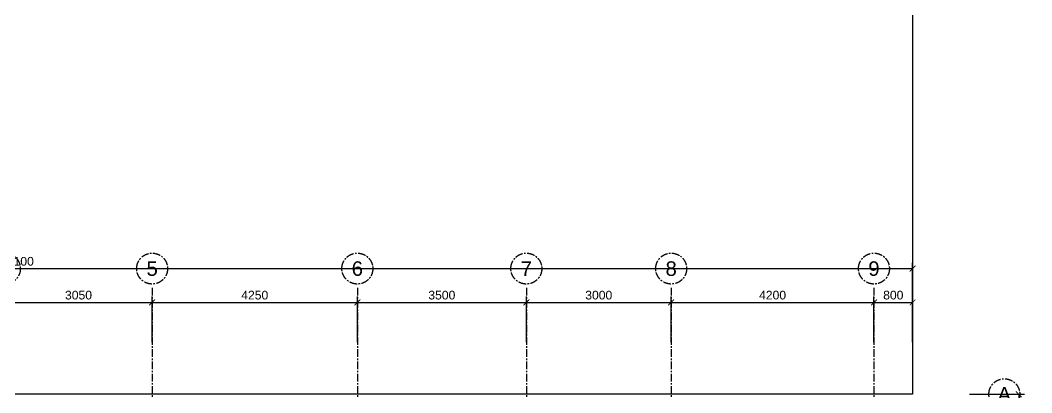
# Model space of a CAD drawing. Header units: millimetres. Extents: x -2320 to 44593, y -183000 to 30400.
# Drawn here: x 18618 to 39568, y 30 to 7740 of the extents above; entities that cross this region are included whole.
import ezdxf
from ezdxf.enums import TextEntityAlignment as Align

# ---------------------------------------------------------------- set-up
doc = ezdxf.new("R2010")
doc.units = ezdxf.units.MM
doc.header["$LTSCALE"] = 50
doc.linetypes.add('CENTER', pattern=[5.08, 3.175, -0.635, 0.635, -0.635])
for name, color, linetype in [('A-BLDG', 8, 'Continuous'), ('A-DIMS', 1, 'Continuous'), ('S-GRID', 8, 'CENTER')]:
    doc.layers.add(name, color=color, linetype=linetype)
doc.styles.add('VN', font='arial.ttf')
doc.dimstyles.new('SMK', dxfattribs={"dimtxt": 180, "dimasz": 120, "dimexe": 120, "dimexo": 80, "dimgap": 60, "dimtad": 1, "dimdec": 0, "dimtxsty": 'VN', "dimblk": 'ARCHTICK', "dimcen": 2.5, "dimclrd": 1, "dimclre": 1, "dimclrt": 7, "dimazin": 3, "dimtfac": 1, "dimtmove": 0, "dimatfit": 3})

# ---------------------------------------------------------------- blocks, each defined once
blk = doc.blocks.new('_ARCHTICK')
at = {"color": 0, "linetype": 'BYBLOCK', "const_width": 0.15}
blk.add_lwpolyline([(-0.5, -0.5), (0.5, 0.5)], dxfattribs=at)

msp = doc.modelspace()

# ---------------------------------------------------------------- linework, layer by layer
at = {"layer": 'A-BLDG'}
msp.add_lwpolyline([(37100, 30400), (37100, 0), (4100, 0), (4100, 30400)], close=True, dxfattribs=at)
at = {"layer": 'S-GRID'}
for p, q in [((21350, 2200), (21350, -14600)), ((25600, 2200), (25600, -14600)), ((29100, 2200), (29100, -14600)), ((32100, 2200), (32100, -14600)), ((36300, 2200), (36300, -14600))]:
    msp.add_line(p, q, dxfattribs=at)
for centre in [(18300, 2600), (21350, 2600), (25600, 2600), (29100, 2600), (32100, 2600), (36300, 2600), (39000, 0)]:
    msp.add_circle(centre, 320, dxfattribs=at)

# ---------------------------------------------------------------- texts
at = {"layer": 'S-GRID', "style": 'VN'}
for s, p in [('5', (21350, 2600)), ('6', (25600, 2600)), ('7', (29100, 2600)), ('8', (32100, 2600)), ('9', (36300, 2600)), ('A', (39000, 0))]:
    msp.add_text(s, height=300, dxfattribs=at).set_placement(p, align=Align.MIDDLE_CENTER)

# ---------------------------------------------------------------- dimensions: what is measured, and where the dimension line sits
at = {"layer": 'A-DIMS'}
for base, p1, p2 in [((0, 2600), (0, 1000), (37100, 1000)), ((18300, 1900), (18300, 1000), (21350, 1000)), ((21350, 1900), (21350, 1000), (25600, 1000)), ((25600, 1900), (25600, 1000), (29100, 1000)), ((29100, 1900), (29100, 1000), (32100, 1000)), ((32100, 1900), (32100, 1000), (36300, 1000)), ((36300, 1900), (36300, 1000), (37100, 1000))]:
    msp.add_linear_dim(base=base, p1=p1, p2=p2, dimstyle='SMK', dxfattribs=at).render()
msp.add_linear_dim(base=(39300, 0), p1=(38200, 0), p2=(38200, -4130), angle=90, dimstyle='SMK', dxfattribs=at).render()

doc.saveas('drawing.dxf')
